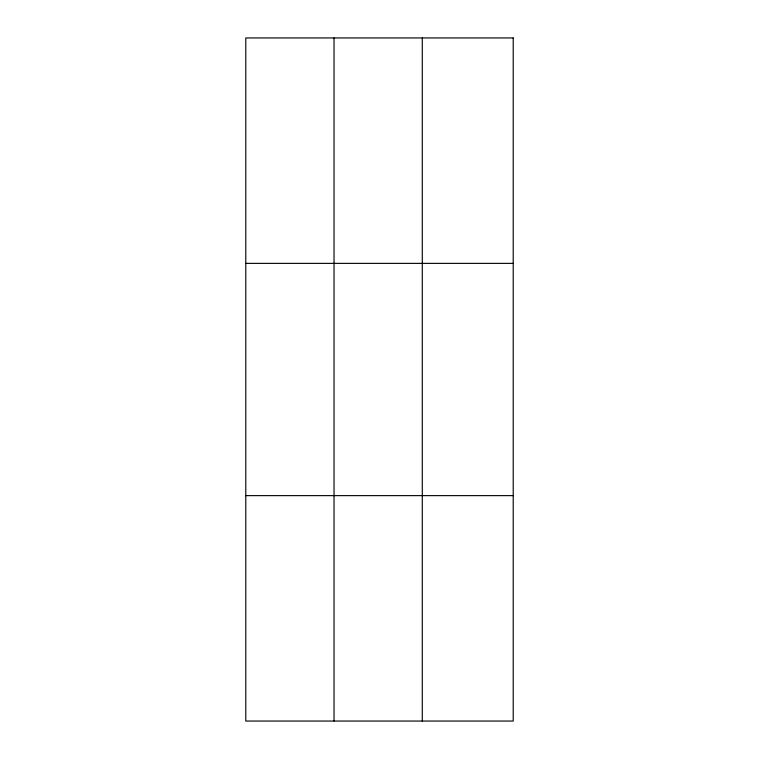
<?xml version="1.0" encoding="UTF-8"?>
<svg xmlns="http://www.w3.org/2000/svg" width="759" height="759" viewBox="0 0 759 759"><rect width="100%" height="100%" fill="white"/><g stroke="black" fill="none" stroke-linecap="round" stroke-linejoin="round"><path stroke-width="1.14" d="M334.036 721.05L334.036 37.95M422.289 721.05L422.289 37.95M245.783 263.373L513.217 263.373M245.783 495.627L513.217 495.627M513.217 37.95L513.217 721.05L245.783 721.05L245.783 37.95L513.217 37.95"/></g></svg>
